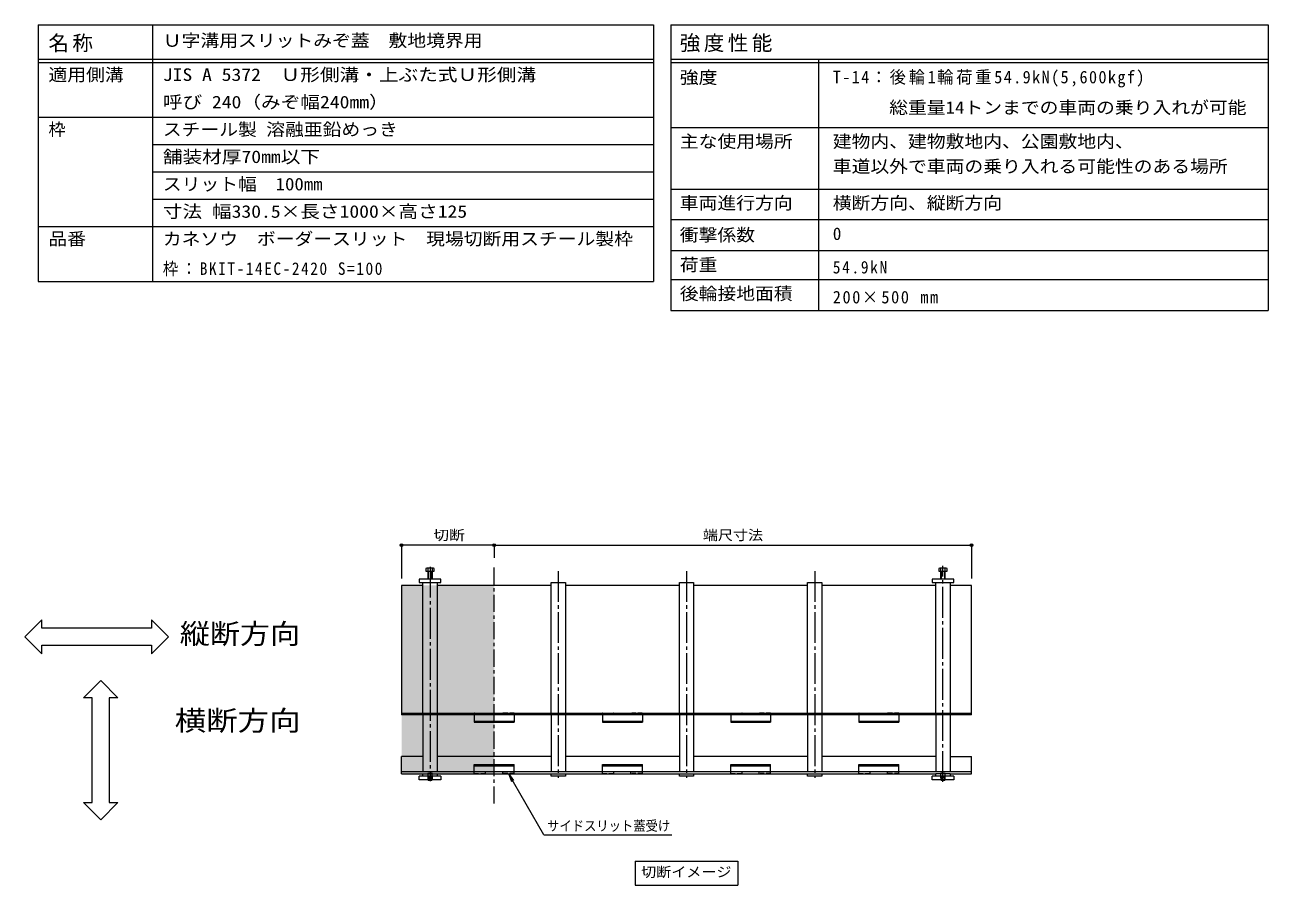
# Model space of a CAD drawing. Units: millimetres on the paper, enlarged 5 times, with parts at other scales. Extents: x -1680 to 1949, y -1318 to 1367.
# Drawn here: x 131 to 1949, y 109 to 1367 of the extents above; entities that cross this region are included whole.
import ezdxf
from ezdxf.enums import TextEntityAlignment as Align

# ---------------------------------------------------------------- set-up
doc = ezdxf.new("R2010")
doc.units = ezdxf.units.MM
doc.header["$LTSCALE"] = 5
doc.header["$PDMODE"] = 32
doc.header["$PDSIZE"] = 4
for name, pattern in [('CHAIN1', [8, 5, -1, 1, -1]), ('CHAIN2', [12, 9, -1, 1, -1]), ('DASHED1', [1.8, 1.2, -0.6])]:
    doc.linetypes.add(name, pattern=pattern)
for name, color, linetype, lineweight in [('B-0_0173_仮設寸法_K', 7, 'Continuous', 9), ('B-3_0176_PC2次ﾌｧｽﾅｰ_', 7, 'DASHED1', 9), ('B-4_0177_PCﾌｧｽﾅｰ寸法', 7, 'Continuous', 9), ('B-5_0178_ACW1次ﾌｧｽﾅｰ', 7, 'Continuous', 9), ('B-9_0183_断面詳細1_S', 7, 'CHAIN1', 9), ('F-5_F-5ﾚｲﾔ', 7, 'Continuous', 9), ('F-F_F-Fﾚｲﾔ', 3, 'Continuous', 9)]:
    doc.layers.add(name, color=color, linetype=linetype, lineweight=lineweight)
doc.layers.add('B-A_0186_鉄骨断面_S', color=7, linetype='Continuous')
doc.styles.add('ＭＳ ゴシック', font='')
doc.styles.get('ＭＳ ゴシック').set_extended_font_data('MS Gothic')

msp = doc.modelspace()

# ---------------------------------------------------------------- linework, layer by layer
at = {"layer": 'B-0_0173_仮設寸法_K', "color": 2}
for p, q in [((717.262, 572.183), (717.262, 568.267)), ((717.262, 568.267), (729.262, 568.267)), ((728.148, 572.683), (718.815, 572.683)), ((719.928, 572.183), (719.928, 556.6)), ((720.512, 568.267), (720.512, 556.6)), ((726.012, 556.6), (726.012, 568.267)), ((726.595, 556.6), (726.595, 572.183)), ((729.262, 568.267), (729.262, 572.183)), ((1467.262, 572.183), (1467.262, 568.267)), ((1467.262, 568.267), (1479.262, 568.267)), ((1478.148, 572.683), (1468.815, 572.683)), ((1469.928, 572.183), (1469.928, 556.6)), ((1470.512, 568.267), (1470.512, 556.6)), ((1476.012, 556.6), (1476.012, 568.267)), ((1476.595, 556.6), (1476.595, 572.183)), ((1479.262, 568.267), (1479.262, 572.183)), ((720.512, 262.837), (720.082, 263.267)), ((720.512, 263.267), (720.512, 262.837)), ((720.512, 262.837), (726.012, 262.837)), ((726.012, 263.267), (726.012, 262.837)), ((726.441, 263.267), (726.012, 262.837)), ((1470.512, 262.837), (1470.082, 263.267)), ((1470.512, 263.267), (1470.512, 262.837)), ((1470.512, 262.837), (1476.012, 262.837)), ((1476.012, 263.267), (1476.012, 262.837)), ((1476.441, 263.267), (1476.012, 262.837))]:
    msp.add_line(p, q, dxfattribs=at)
at = {"layer": 'B-0_0173_仮設寸法_K', "linetype": 'CHAIN2'}
for p, q in [((723.262, 574.498), (723.262, 261.057)), ((910.762, 568.267), (910.762, 266.126)), ((1098.262, 568.267), (1098.262, 266.126)), ((1285.762, 568.267), (1285.762, 266.126)), ((1473.262, 260.18), (1473.262, 576.019))]:
    msp.add_line(p, q, dxfattribs=at)
at = {"layer": 'B-0_0173_仮設寸法_K'}
for p, q in [((681.595, 547.433), (681.595, 358.017)), ((712.845, 547.433), (681.595, 547.433)), ((707.428, 556.6), (707.428, 551.6)), ((739.095, 556.6), (707.428, 556.6)), ((707.428, 551.6), (739.095, 551.6)), ((712.845, 360.683), (712.845, 551.6)), ((733.678, 551.6), (733.678, 360.683)), ((900.345, 547.433), (733.678, 547.433)), ((739.095, 551.6), (739.095, 556.6)), ((900.345, 360.683), (900.345, 551.6)), ((900.345, 551.6), (921.178, 551.6)), ((921.178, 551.6), (921.178, 360.683)), ((1087.845, 547.433), (921.178, 547.433)), ((1087.845, 360.683), (1087.845, 551.6)), ((1087.845, 551.6), (1108.678, 551.6)), ((1108.678, 551.6), (1108.678, 360.683)), ((1275.345, 547.433), (1108.678, 547.433)), ((1275.345, 360.683), (1275.345, 551.6)), ((1275.345, 551.6), (1296.178, 551.6)), ((1296.178, 551.6), (1296.178, 360.683)), ((1462.845, 547.433), (1296.178, 547.433)), ((1457.428, 556.6), (1457.428, 551.6)), ((1489.095, 556.6), (1457.428, 556.6)), ((1457.428, 551.6), (1489.095, 551.6)), ((1462.845, 360.683), (1462.845, 551.6)), ((1483.678, 551.6), (1483.678, 360.683)), ((1514.928, 547.433), (1483.678, 547.433)), ((1489.095, 551.6), (1489.095, 556.6)), ((1514.928, 358.017), (1514.928, 547.433)), ((1514.928, 358.017), (681.595, 358.017)), ((712.845, 358.017), (712.845, 274.683)), ((733.678, 358.017), (733.678, 274.683)), ((900.345, 358.017), (900.345, 274.683)), ((921.178, 358.017), (921.178, 274.683)), ((1087.845, 358.017), (1087.845, 274.683)), ((1108.678, 358.017), (1108.678, 274.683)), ((1275.345, 358.017), (1275.345, 274.683)), ((1296.178, 358.017), (1296.178, 274.683)), ((1462.845, 358.017), (1462.845, 274.683)), ((1483.678, 358.017), (1483.678, 274.683)), ((681.595, 272.017), (681.595, 297.433)), ((699.095, 297.433), (681.595, 297.433)), ((712.845, 297.433), (699.095, 297.433)), ((900.345, 297.433), (733.678, 297.433)), ((1087.845, 297.433), (921.178, 297.433)), ((1275.345, 297.433), (1108.678, 297.433)), ((1462.845, 297.433), (1296.178, 297.433)), ((1483.678, 297.433), (1514.928, 297.433)), ((1514.928, 272.017), (1514.928, 297.433)), ((1514.928, 274.683), (681.595, 274.683)), ((681.595, 272.017), (1462.845, 272.017)), ((739.095, 268.267), (707.428, 268.267)), ((707.428, 263.267), (707.428, 268.267)), ((739.095, 263.267), (707.428, 263.267)), ((712.845, 268.267), (712.845, 272.017)), ((733.678, 272.017), (733.678, 268.267)), ((739.095, 268.267), (739.095, 263.267)), ((921.178, 272.017), (921.178, 268.267)), ((1087.845, 268.267), (1087.845, 272.017)), ((1108.678, 268.267), (1087.845, 268.267)), ((1108.678, 272.017), (1108.678, 268.267)), ((1275.345, 268.267), (1275.345, 272.017)), ((1296.178, 268.267), (1275.345, 268.267)), ((1296.178, 272.017), (1296.178, 268.267)), ((1489.095, 268.267), (1457.428, 268.267)), ((1457.428, 263.267), (1457.428, 268.267)), ((1483.678, 272.017), (1462.845, 272.017)), ((1462.845, 268.267), (1462.845, 272.017)), ((1483.678, 272.017), (1514.928, 272.017)), ((1483.678, 272.017), (1483.678, 268.267))]:
    msp.add_line(p, q, dxfattribs=at)
at = {"layer": 'B-0_0173_仮設寸法_K', "color": 2, "linetype": 'DASHED1'}
for p, q in [((720.512, 272.837), (719.928, 272.254)), ((720.512, 263.267), (720.512, 272.837)), ((720.512, 272.837), (726.012, 272.837)), ((726.012, 272.837), (726.012, 263.267)), ((726.595, 272.254), (726.012, 272.837)), ((1470.512, 272.837), (1469.928, 272.254)), ((1470.512, 263.267), (1470.512, 272.837)), ((1470.512, 272.837), (1476.012, 272.837)), ((1476.012, 272.837), (1476.012, 263.267)), ((1476.595, 272.254), (1476.012, 272.837)), ((719.928, 272.254), (719.928, 263.42)), ((719.928, 272.254), (726.595, 272.254)), ((719.928, 263.42), (726.595, 263.42)), ((719.928, 263.42), (720.082, 263.267)), ((721.178, 267.004), (723.262, 268.206)), ((721.178, 267.004), (725.345, 267.004)), ((721.178, 267.004), (721.178, 262.837)), ((721.595, 267.004), (721.595, 262.837)), ((725.345, 267.004), (723.262, 268.206)), ((724.928, 267.004), (724.928, 262.837)), ((725.345, 267.004), (725.345, 262.837)), ((726.595, 263.42), (726.441, 263.267)), ((726.595, 263.42), (726.595, 272.254)), ((1469.928, 272.254), (1469.928, 263.42)), ((1469.928, 272.254), (1476.595, 272.254)), ((1469.928, 263.42), (1476.595, 263.42)), ((1469.928, 263.42), (1470.082, 263.267)), ((1471.178, 267.004), (1473.262, 268.206)), ((1471.178, 267.004), (1475.345, 267.004)), ((1471.178, 267.004), (1471.178, 262.837)), ((1471.595, 267.004), (1471.595, 262.837)), ((1475.345, 267.004), (1473.262, 268.206)), ((1474.928, 267.004), (1474.928, 262.837)), ((1475.345, 267.004), (1475.345, 262.837)), ((1476.595, 263.42), (1476.441, 263.267)), ((1476.595, 263.42), (1476.595, 272.254))]:
    msp.add_line(p, q, dxfattribs=at)
at = {"layer": 'B-0_0173_仮設寸法_K'}
for points in [[(681.595, 360.683), (1462.845, 360.683), (1514.928, 360.683)], [(921.178, 268.267), (900.345, 268.267), (900.345, 272.017)], [(1489.095, 268.267), (1489.095, 263.267), (1457.428, 263.267)]]:
    msp.add_lwpolyline(points, dxfattribs=at)
at = {"layer": 'B-0_0173_仮設寸法_K', "color": 2}
for centre, radius, start, end in [((718.595, 570.704), 1.992, 47.9749, 132.0251), ((723.262, 561.51), 11.182, 72.65606, 107.34394), ((727.928, 570.704), 1.992, 47.9749, 132.0251), ((1468.595, 570.704), 1.992, 47.9749, 132.0251), ((1473.262, 561.51), 11.182, 72.65606, 107.34394), ((1477.928, 570.704), 1.992, 47.9749, 132.0251)]:
    msp.add_arc(centre, radius, start, end, dxfattribs=at)
at = {"layer": 'B-3_0176_PC2次ﾌｧｽﾅｰ_'}
for p, q in [((787.845, 360.1), (787.845, 358.017)), ((788.262, 360.517), (804.095, 360.517)), ((804.512, 360.1), (804.512, 358.017)), ((829.512, 358.017), (804.512, 358.017)), ((829.512, 360.1), (829.512, 358.017)), ((845.762, 360.517), (829.928, 360.517)), ((846.178, 360.1), (846.178, 358.017)), ((975.345, 360.1), (975.345, 358.017)), ((975.762, 360.517), (991.595, 360.517)), ((992.012, 360.1), (992.012, 358.017)), ((1017.012, 358.017), (992.012, 358.017)), ((1017.012, 360.1), (1017.012, 358.017)), ((1033.262, 360.517), (1017.428, 360.517)), ((1033.678, 360.1), (1033.678, 358.017)), ((1162.845, 360.1), (1162.845, 358.017)), ((1163.262, 360.517), (1179.095, 360.517)), ((1179.512, 360.1), (1179.512, 358.017)), ((1204.512, 358.017), (1179.512, 358.017)), ((1204.512, 360.1), (1204.512, 358.017)), ((1220.762, 360.517), (1204.928, 360.517)), ((1221.178, 360.1), (1221.178, 358.017)), ((1350.345, 360.1), (1350.345, 358.017)), ((1350.762, 360.517), (1366.595, 360.517)), ((1367.012, 360.1), (1367.012, 358.017)), ((1392.012, 358.017), (1367.012, 358.017)), ((1392.012, 360.1), (1392.012, 358.017)), ((1408.262, 360.517), (1392.428, 360.517)), ((1408.678, 360.1), (1408.678, 358.017)), ((787.845, 272.6), (787.845, 274.683)), ((829.512, 274.683), (804.512, 274.683)), ((804.512, 272.6), (804.512, 274.683)), ((829.512, 272.6), (829.512, 274.683)), ((846.178, 272.6), (846.178, 274.683)), ((975.345, 272.6), (975.345, 274.683)), ((1017.012, 274.683), (992.012, 274.683)), ((992.012, 272.6), (992.012, 274.683)), ((1017.012, 272.6), (1017.012, 274.683)), ((1033.678, 272.6), (1033.678, 274.683)), ((1162.845, 272.6), (1162.845, 274.683)), ((1204.512, 274.683), (1179.512, 274.683)), ((1179.512, 272.6), (1179.512, 274.683)), ((1204.512, 272.6), (1204.512, 274.683)), ((1221.178, 272.6), (1221.178, 274.683)), ((1350.345, 272.6), (1350.345, 274.683)), ((1392.012, 274.683), (1367.012, 274.683)), ((1367.012, 272.6), (1367.012, 274.683)), ((1392.012, 272.6), (1392.012, 274.683)), ((1408.678, 272.6), (1408.678, 274.683)), ((788.262, 272.183), (804.095, 272.183)), ((845.762, 272.183), (829.928, 272.183)), ((975.762, 272.183), (991.595, 272.183)), ((1033.262, 272.183), (1017.428, 272.183)), ((1163.262, 272.183), (1179.095, 272.183)), ((1220.762, 272.183), (1204.928, 272.183)), ((1350.762, 272.183), (1366.595, 272.183)), ((1408.262, 272.183), (1392.428, 272.183))]:
    msp.add_line(p, q, dxfattribs=at)
at = {"layer": 'B-3_0176_PC2次ﾌｧｽﾅｰ_', "linetype": 'Continuous'}
for p, q in [((787.845, 358.017), (787.845, 347.183)), ((787.845, 349.1), (846.178, 349.1)), ((787.845, 347.183), (846.178, 347.183)), ((846.178, 358.017), (846.178, 347.183)), ((975.345, 358.017), (975.345, 347.183)), ((975.345, 349.1), (1033.678, 349.1)), ((975.345, 347.183), (1033.678, 347.183)), ((1033.678, 358.017), (1033.678, 347.183)), ((1162.845, 358.017), (1162.845, 347.183)), ((1162.845, 349.1), (1221.178, 349.1)), ((1162.845, 347.183), (1221.178, 347.183)), ((1221.178, 358.017), (1221.178, 347.183)), ((1350.345, 358.017), (1350.345, 347.183)), ((1350.345, 349.1), (1408.678, 349.1)), ((1350.345, 347.183), (1408.678, 347.183)), ((1408.678, 358.017), (1408.678, 347.183)), ((787.845, 285.517), (846.178, 285.517)), ((787.845, 274.683), (787.845, 285.517)), ((787.845, 283.6), (846.178, 283.6)), ((846.178, 274.683), (846.178, 285.517)), ((975.345, 285.517), (1033.678, 285.517)), ((975.345, 274.683), (975.345, 285.517)), ((975.345, 283.6), (1033.678, 283.6)), ((1033.678, 274.683), (1033.678, 285.517)), ((1162.845, 285.517), (1221.178, 285.517)), ((1162.845, 274.683), (1162.845, 285.517)), ((1162.845, 283.6), (1221.178, 283.6)), ((1221.178, 274.683), (1221.178, 285.517)), ((1350.345, 285.517), (1408.678, 285.517)), ((1350.345, 274.683), (1350.345, 285.517)), ((1350.345, 283.6), (1408.678, 283.6)), ((1408.678, 274.683), (1408.678, 285.517))]:
    msp.add_line(p, q, dxfattribs=at)
at = {"layer": 'B-3_0176_PC2次ﾌｧｽﾅｰ_'}
for centre, start, end in [((788.262, 360.1), 90, 180), ((804.095, 360.1), 0, 90), ((829.928, 360.1), 90, 180), ((845.762, 360.1), 0, 90), ((975.762, 360.1), 90, 180), ((991.595, 360.1), 0, 90), ((1017.428, 360.1), 90, 180), ((1033.262, 360.1), 0, 90), ((1163.262, 360.1), 90, 180), ((1179.095, 360.1), 0, 90), ((1204.928, 360.1), 90, 180), ((1220.762, 360.1), 0, 90), ((1350.762, 360.1), 90, 180), ((1366.595, 360.1), 0, 90), ((1392.428, 360.1), 90, 180), ((1408.262, 360.1), 0, 90), ((788.262, 272.6), 180, 270), ((804.095, 272.6), 270, 0), ((829.928, 272.6), 180, 270), ((845.762, 272.6), 270, 0), ((975.762, 272.6), 180, 270), ((991.595, 272.6), 270, 0), ((1017.428, 272.6), 180, 270), ((1033.262, 272.6), 270, 0), ((1163.262, 272.6), 180, 270), ((1179.095, 272.6), 270, 0), ((1204.928, 272.6), 180, 270), ((1220.762, 272.6), 270, 0), ((1350.762, 272.6), 180, 270), ((1366.595, 272.6), 270, 0), ((1392.428, 272.6), 180, 270), ((1408.262, 272.6), 270, 0)]:
    msp.add_arc(centre, 0.417, start, end, dxfattribs=at)
at = {"layer": 'B-4_0177_PCﾌｧｽﾅｰ寸法'}
for p, q in [((681.595, 607.674), (681.595, 557.433)), ((817.012, 606.174), (681.595, 606.174)), ((817.012, 607.674), (817.012, 587.524)), ((817.012, 606.174), (1514.928, 606.174)), ((1514.928, 607.674), (1514.928, 557.433))]:
    msp.add_line(p, q, dxfattribs=at)
for p in [(681.595, 606.174), (817.012, 606.174), (1514.928, 606.174)]:
    msp.add_point(p, dxfattribs=at)
at = {"layer": 'B-5_0178_ACW1次ﾌｧｽﾅｰ'}
for p, q in [((837.776, 272.183), (845.385, 262.266)), ((837.776, 272.183), (842.559, 260.635)), ((889.448, 182.684), (837.776, 272.183)), ((889.448, 182.684), (1076.691, 182.684)), ((1023.012, 144.166), (1173.512, 144.166)), ((1173.512, 144.166), (1173.512, 109.166))]:
    msp.add_line(p, q, dxfattribs=at)
msp.add_lwpolyline([(1023.012, 144.166), (1023.012, 109.166), (1173.512, 109.166)], dxfattribs=at)
at = {"layer": 'B-9_0183_断面詳細1_S'}
msp.add_line((817.012, 228.559), (817.012, 577.524), dxfattribs=at)
at = {"layer": 'B-A_0186_鉄骨断面_S'}
msp.add_solid([(681.595, 272.017), (817.012, 272.017), (681.595, 547.433), (817.012, 547.433)], dxfattribs=at)
at = {"layer": 'F-5_F-5ﾚｲﾔ'}
msp.add_line((1075.137, 1216.881), (1948.818, 1216.881), dxfattribs=at)
for points in [[(155.674, 484.767), (155.674, 497.267), (130.674, 472.267), (155.674, 447.267), (155.674, 459.767), (315.622, 459.767), (315.622, 447.267), (340.622, 472.267), (315.622, 497.267), (315.622, 484.767)], [(229.103, 383.176), (216.603, 383.176), (241.603, 408.176), (266.603, 383.176), (254.103, 383.176), (254.103, 229.732), (266.603, 229.732), (241.603, 204.732), (216.603, 229.732), (229.103, 229.732)]]:
    msp.add_lwpolyline(points, close=True, dxfattribs=at)
at = {"layer": 'F-F_F-Fﾚｲﾔ', "color": 7}
for p, q in [((150.137, 1366.881), (1050.137, 1366.881)), ((150.137, 1366.881), (150.137, 991.881)), ((317.425, 1366.881), (317.425, 991.881)), ((1050.137, 1366.881), (1050.137, 991.881)), ((1075.137, 1366.881), (1948.818, 1366.881)), ((1075.137, 1366.881), (1075.137, 949.382)), ((1948.818, 1366.881), (1948.818, 949.382)), ((150.137, 1316.881), (1050.137, 1316.881)), ((150.137, 1311.881), (1050.137, 1311.881)), ((1075.137, 1316.881), (1948.818, 1316.881)), ((1075.137, 1311.881), (1948.818, 1311.881)), ((1291.507, 1316.881), (1291.507, 949.382)), ((150.137, 1231.881), (1050.137, 1231.881)), ((1075.137, 1216.881), (1948.818, 1216.881)), ((317.425, 1191.881), (1050.137, 1191.881)), ((317.425, 1151.881), (1050.137, 1151.881)), ((317.425, 1111.881), (1050.137, 1111.881)), ((1075.137, 1126.881), (1948.818, 1126.881)), ((1948.818, 1081.881), (1075.137, 1081.881)), ((150.137, 1071.881), (1050.137, 1071.881)), ((1075.137, 1036.881), (1948.818, 1036.881)), ((150.137, 991.881), (1050.137, 991.881)), ((1075.137, 994.381), (1948.818, 994.381)), ((1075.137, 949.382), (1948.818, 949.382))]:
    msp.add_line(p, q, dxfattribs=at)

# ---------------------------------------------------------------- texts
at = {"layer": 'B-4_0177_PCﾌｧｽﾅｰ寸法', "color": 2, "style": 'ＭＳ ゴシック'}
for s, width, p in [('切断', 1.15, (728.053, 609.174)), ('端尺寸法', 1.1, (1122.22, 609.174))]:
    msp.add_text(s, height=14.66, dxfattribs=dict(at, width=width)).set_placement(p, align=Align.BOTTOM_LEFT)
at = {"layer": 'B-5_0178_ACW1次ﾌｧｽﾅｰ', "color": 2, "style": 'ＭＳ ゴシック'}
for s, width, p in [('サイドスリット蓋受け', 0.9, (894.448, 184.184)), ('切断イメージ', 1.1, (1032.012, 116.666))]:
    msp.add_text(s, height=14.66, dxfattribs=dict(at, width=width)).set_placement(p, align=Align.BOTTOM_LEFT)
at = {"layer": 'F-5_F-5ﾚｲﾔ', "color": 6, "style": 'ＭＳ ゴシック'}
for s, width, p in [('縦断方向', 1.1, (357.2, 453.239)), ('横断方向', 1.15, (349.825, 326.306))]:
    msp.add_text(s, height=29.33, dxfattribs=dict(at, width=width)).set_placement(p, align=Align.BOTTOM_LEFT)
at = {"layer": 'F-F_F-Fﾚｲﾔ', "style": 'ＭＳ ゴシック'}
for s, width, p in [('Ｕ字溝用スリットみぞ蓋\u3000敷地境界用', 1.1, (332.425, 1329.381)), ('適用側溝', 1.1, (165.137, 1279.381)), ('JIS A 5372\u3000Ｕ形側溝・上ぶた式Ｕ形側溝', 1.15, (332.425, 1279.381)), ('強度', 1.1, (1088.445, 1275.374)), ('呼び 240（みぞ幅240mm）', 1.15, (332.425, 1239.381)), ('\u3000\u3000\u3000総重量14トンまでの車両の乗り入れが可能', 1.1, (1312.175, 1231.381)), ('スチール製 溶融亜鉛めっき', 1.1, (332.425, 1199.381)), ('主な使用場所', 1.1, (1088.445, 1181.881)), ('建物内、建物敷地内、公園敷地内、', 1.1, (1312.175, 1181.881)), ('舗装材厚70mm以下', 1.15, (332.425, 1159.381)), ('車道以外で車両の乗り入れる可能性のある場所', 1.1, (1312.175, 1145.357)), ('スリット幅\u3000100㎜', 1.1, (332.425, 1119.381)), ('車両進行方向', 1.1, (1088.445, 1091.881)), ('横断方向、縦断方向', 1.1, (1312.175, 1091.881)), ('寸法 幅330.5×長さ1000×高さ125', 1.15, (332.425, 1079.381)), ('品番', 1.1, (165.137, 1039.381)), ('カネソウ\u3000ボーダースリット\u3000現場切断用スチール製枠', 1.1, (332.425, 1039.381)), ('衝撃係数', 1.1, (1088.445, 1045.109)), ('荷重', 1.1, (1088.445, 1001.481)), ('後輪接地面積', 1.1, (1088.445, 959.381))]:
    msp.add_text(s, height=18.33, dxfattribs=dict(at, width=width)).set_placement(p, align=Align.BOTTOM_LEFT)
for s, p in [('枠', (165.137, 1199.381)), ('0', (1312.175, 1046.881))]:
    msp.add_text(s, height=18.33, dxfattribs=at).set_placement(p, align=Align.BOTTOM_LEFT)
at = {"layer": 'F-F_F-Fﾚｲﾔ', "attachment_point": 7, "style": 'ＭＳ ゴシック'}
for s, insert, char_height in [('\\T1.17;名称', (165.137, 1326.881), 21.99), ('\\T1.17;強度性能', (1088.445, 1326.881), 21.99), ('\\T1.17;\\W0.95;T-14：後輪1輪荷重54.9kN(5,600kgf)', (1312.175, 1275.374), 18.33), ('\\T1.2;\\W0.9;枠：BKIT-14EC-2420\\~S=100', (332.425, 999.381), 18.33), ('\\T1.22;\\W0.9;54.9kN', (1312.175, 1003.131), 18.33), ('\\T1.2;\\W0.95;200×500\\~mm', (1312.175, 959.381), 18.33)]:
    msp.add_mtext(s, dxfattribs=dict(at, insert=insert, char_height=char_height))

doc.saveas('drawing.dxf')
